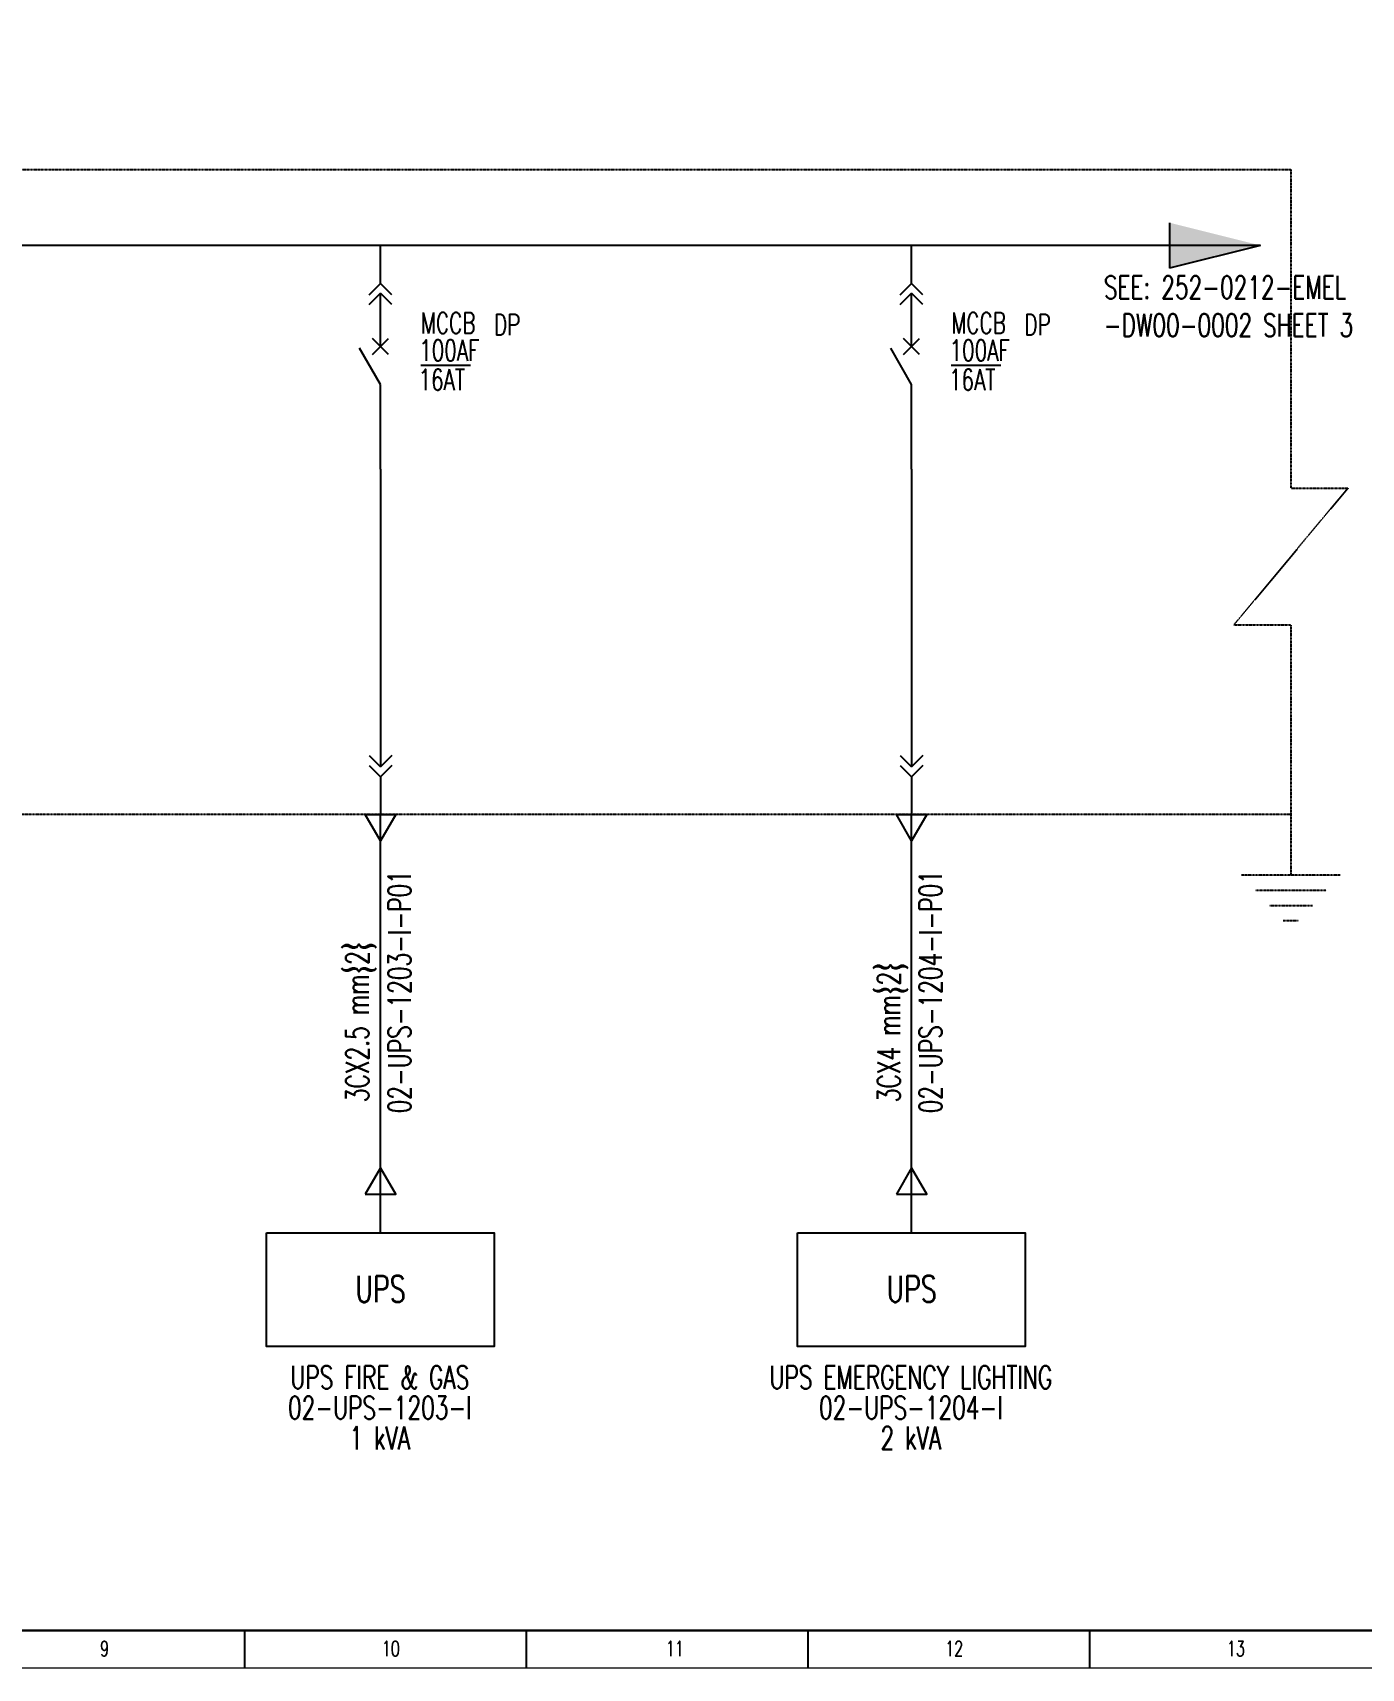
# Model space of a CAD drawing. Header units: millimetres. Extents: x 3292726 to 9250865, y 4220571 to 4816317.
# Drawn here: x 5855441 to 6103190, y 4221504 to 4526454 of the extents above; entities that cross this region are included whole.
import ezdxf
from ezdxf.enums import TextEntityAlignment as Align

# ---------------------------------------------------------------- set-up
doc = ezdxf.new("R2010")
doc.units = ezdxf.units.MM
doc.linetypes.add('JIS_02_0.7', pattern=[1.35, 0.75, -0.6])
for name, color, linetype in [('ELECTRICAL', 7, 'Continuous'), ('Label', 7, 'Continuous'), ('LGT1', 7, 'Continuous')]:
    doc.layers.add(name, color=color, linetype=linetype)
doc.styles.add('HZTXT', font='simplexs.shx', dxfattribs={"width": 0.7, "bigfont": 'hztxt.shx'})
doc.styles.add('TEG BORDER', font='txt_qlt.shx', dxfattribs={"width": 0.7, "bigfont": 'hztxt.shx'})

# ---------------------------------------------------------------- blocks, each defined once
blk = doc.blocks.new('TEG BORDER A2')
at = {"linetype": 'Continuous'}
blk.add_line((5, 5), (489, 5), dxfattribs=at)
for p, q in [((334.12, 0), (334.12, 5)), ((371.25, 0), (371.25, 5)), ((408.37, 0), (408.37, 5)), ((445.5, 0), (445.5, 5))]:
    blk.add_line(p, q)
at = {"color": 5, "lineweight": 15}
blk.add_lwpolyline([(0, 420), (594, 420), (594, 0), (0, 0)], close=True, dxfattribs=at)
blk.add_lwpolyline([(5, 415), (589, 415), (589, 5), (5, 5)], close=True)
at = {"char_height": 2, "width": 2, "attachment_point": 7, "style": 'TEG BORDER'}
for s, insert in [('9', (315.05, 1.59)), ('\\pi2.2204e-016;10', (352.17, 1.59)), ('\\pi0.3;11', (389.3, 1.59)), ('\\pi2.2204e-016;12', (426.42, 1.59)), ('\\pi2.2204e-016;13', (463.55, 1.59))]:
    blk.add_mtext(s, dxfattribs=dict(at, insert=insert))

msp = doc.modelspace()

# ---------------------------------------------------------------- hatches: boundary and pattern name
at = {"layer": 'ELECTRICAL'}
h = msp.add_hatch(color=256, dxfattribs=at)
h.dxf.hatch_style = 1
h.paths.add_polyline_path([(6084396, 4486783), (6067418, 4482538), (6067418, 4491027)])

# ---------------------------------------------------------------- linework, layer by layer
at = {"lineweight": -3}
for p, q in [((5927818, 4464469), (5937093, 4464469)), ((6026725, 4464469), (6036000, 4464469))]:
    msp.add_line(p, q, dxfattribs=at)
at = {"color": 1, "linetype": 'JIS_02_0.7', "lineweight": -3, "ltscale": 20}
for p, q in [((6100667, 4441509), (6079444, 4416042)), ((6090055, 4441509), (6100667, 4441509)), ((6079444, 4416042), (6090055, 4416042)), ((6090055, 4380671), (6090055, 4369353)), ((6099252, 4369353), (6080859, 4369353)), ((6096658, 4366523), (6083453, 4366523)), ((6094064, 4363693), (6086047, 4363693)), ((6091470, 4360864), (6088641, 4360864))]:
    msp.add_line(p, q, dxfattribs=at)
for points in [[(5453385, 4465561), (5453385, 4500931), (6090055, 4500931), (6090055, 4441509)], [(6090055, 4416042), (6090055, 4380671), (5453385, 4380671), (5453385, 4440094)]]:
    msp.add_lwpolyline(points, dxfattribs=at)
at = {"layer": 'ELECTRICAL'}
for p, q in [((6067418, 4491027), (6067418, 4482538)), ((6084396, 4486783), (5463997, 4486783)), ((5920297, 4479708), (5920297, 4486783)), ((6019331, 4479708), (6019331, 4486783)), ((6084396, 4486783), (6067418, 4482538)), ((5918196, 4477607), (5920297, 4479708)), ((5918196, 4475768), (5920297, 4477869)), ((5922398, 4477607), (5920297, 4479708)), ((5922398, 4475768), (5920297, 4477869)), ((5920297, 4467964), (5920297, 4477869)), ((6017230, 4477607), (6019331, 4479708)), ((6017230, 4475768), (6019331, 4477869)), ((6021432, 4477607), (6019331, 4479708)), ((6021432, 4475768), (6019331, 4477869)), ((6019331, 4467964), (6019331, 4477869)), ((5920297, 4460890), (5916406, 4467629)), ((5918796, 4466463), (5921797, 4469465)), ((5921797, 4466463), (5918796, 4469465)), ((6019331, 4460890), (6015440, 4467629)), ((6017830, 4466463), (6020832, 4469465)), ((6020832, 4466463), (6017830, 4469465)), ((5920297, 4445087), (5920297, 4460890)), ((6019331, 4445087), (6019331, 4460890)), ((5920297, 4445087), (5920297, 4389577)), ((6019331, 4445087), (6019331, 4389577)), ((5918196, 4391678), (5920297, 4389577)), ((5922398, 4391678), (5920297, 4389577)), ((6017230, 4391678), (6019331, 4389577)), ((6021432, 4391678), (6019331, 4389577)), ((5918196, 4389838), (5920297, 4387737)), ((5922398, 4389838), (5920297, 4387737)), ((6017230, 4389838), (6019331, 4387737)), ((6021432, 4389838), (6019331, 4387737)), ((5920297, 4387737), (5920297, 4380663)), ((6019331, 4387737), (6019331, 4380663)), ((5920297, 4302841), (5920297, 4380663)), ((6019331, 4302841), (6019331, 4380663))]:
    msp.add_line(p, q, dxfattribs=at)
for points in [[(5917467, 4380663), (5923127, 4380663), (5920297, 4375761), (5917467, 4380663)], [(6016501, 4380663), (6022161, 4380663), (6019331, 4375761), (6016501, 4380663)], [(5917467, 4309916), (5923127, 4309916), (5920297, 4314817), (5917467, 4309916)], [(6016501, 4309916), (6022161, 4309916), (6019331, 4314817), (6016501, 4309916)]]:
    msp.add_lwpolyline(points, dxfattribs=at)
at = {"layer": 'ELECTRICAL', "lineweight": -3}
for points in [[(5899025, 4302694), (5941470, 4302694), (5941470, 4281472), (5899025, 4281472)], [(5998060, 4302694), (6040504, 4302694), (6040504, 4281472), (5998060, 4281472)]]:
    msp.add_lwpolyline(points, close=True, dxfattribs=at)

# ---------------------------------------------------------------- block references
at = {"xscale": 1414.822142748791, "yscale": 1414.822142748791, "zscale": 1414.822142748791}
msp.add_blockref('TEG BORDER A2', (5422259, 4221504), dxfattribs=at)

# ---------------------------------------------------------------- texts
at = {"layer": 'ELECTRICAL', "style": 'HZTXT', "width": 0.7}
for s, p in [('SEE: 252-0212-EMEL', (6055196, 4478981)), ('-DW00-0002 SHEET 3', (6055196, 4471907))]:
    msp.add_text(s, height=4244.47, dxfattribs=at).set_placement(p, align=Align.MIDDLE_LEFT)
at = {"layer": 'ELECTRICAL', "lineweight": -3, "style": 'HZTXT', "width": 0.7}
for s, p in [('02-UPS-1203-I-P01', (5923834, 4347633)), ('02-UPS-1204-I-P01', (6022868, 4347633))]:
    msp.add_text(s, height=4244.81, rotation=90, dxfattribs=at).set_placement(p, align=Align.MIDDLE_CENTER)
for s, height, p in [('3CX2.5 mm{2}', 4244.47, (5918102, 4327073)), ('3CX4 mm{2}', 4244.5, (6017203, 4327040))]:
    msp.add_text(s, height=height, rotation=90, dxfattribs=at).set_placement(p)
at = {"layer": 'ELECTRICAL', "lineweight": 20, "style": 'HZTXT', "width": 0.7}
for p in [(5920297, 4292229), (6019331, 4292229)]:
    msp.add_text('UPS', height=4952.3, dxfattribs=at).set_placement(p, align=Align.MIDDLE_CENTER)
at = {"layer": 'ELECTRICAL', "lineweight": -3, "style": 'HZTXT', "width": 0.7}
for s, height, p in [('UPS FIRE & GAS', 4244.81, (5920169, 4275760)), ('UPS EMERGENCY LIGHTING', 4244.81, (6019203, 4275760)), ('02-UPS-1203-I', 4244.81, (5920169, 4270100)), ('02-UPS-1204-I', 4244.81, (6019203, 4270100)), ('1 kVA', 4244.8, (5920169, 4264440)), ('2 kVA', 4244.8, (6019203, 4264440))]:
    msp.add_text(s, height=height, dxfattribs=at).set_placement(p, align=Align.MIDDLE_CENTER)
at = {"layer": 'Label', "color": 7, "lineweight": -3, "style": 'HZTXT', "width": 0.7}
for p in [(5927500, 4465297), (6026407, 4465297)]:
    msp.add_text('100AF', height=3900, dxfattribs=at).set_placement(p)
at = {"layer": 'LGT1', "color": 7, "lineweight": -3, "style": 'HZTXT', "width": 0.7}
for s, p in [('MCCB', (5927813, 4470403)), ('DP', (5941445, 4470067)), ('MCCB', (6026721, 4470403)), ('DP', (6040352, 4470067)), ('16AT', (5927394, 4459814)), ('16AT', (6026301, 4459814))]:
    msp.add_text(s, height=3900, dxfattribs=at).set_placement(p)

doc.saveas('drawing.dxf')
